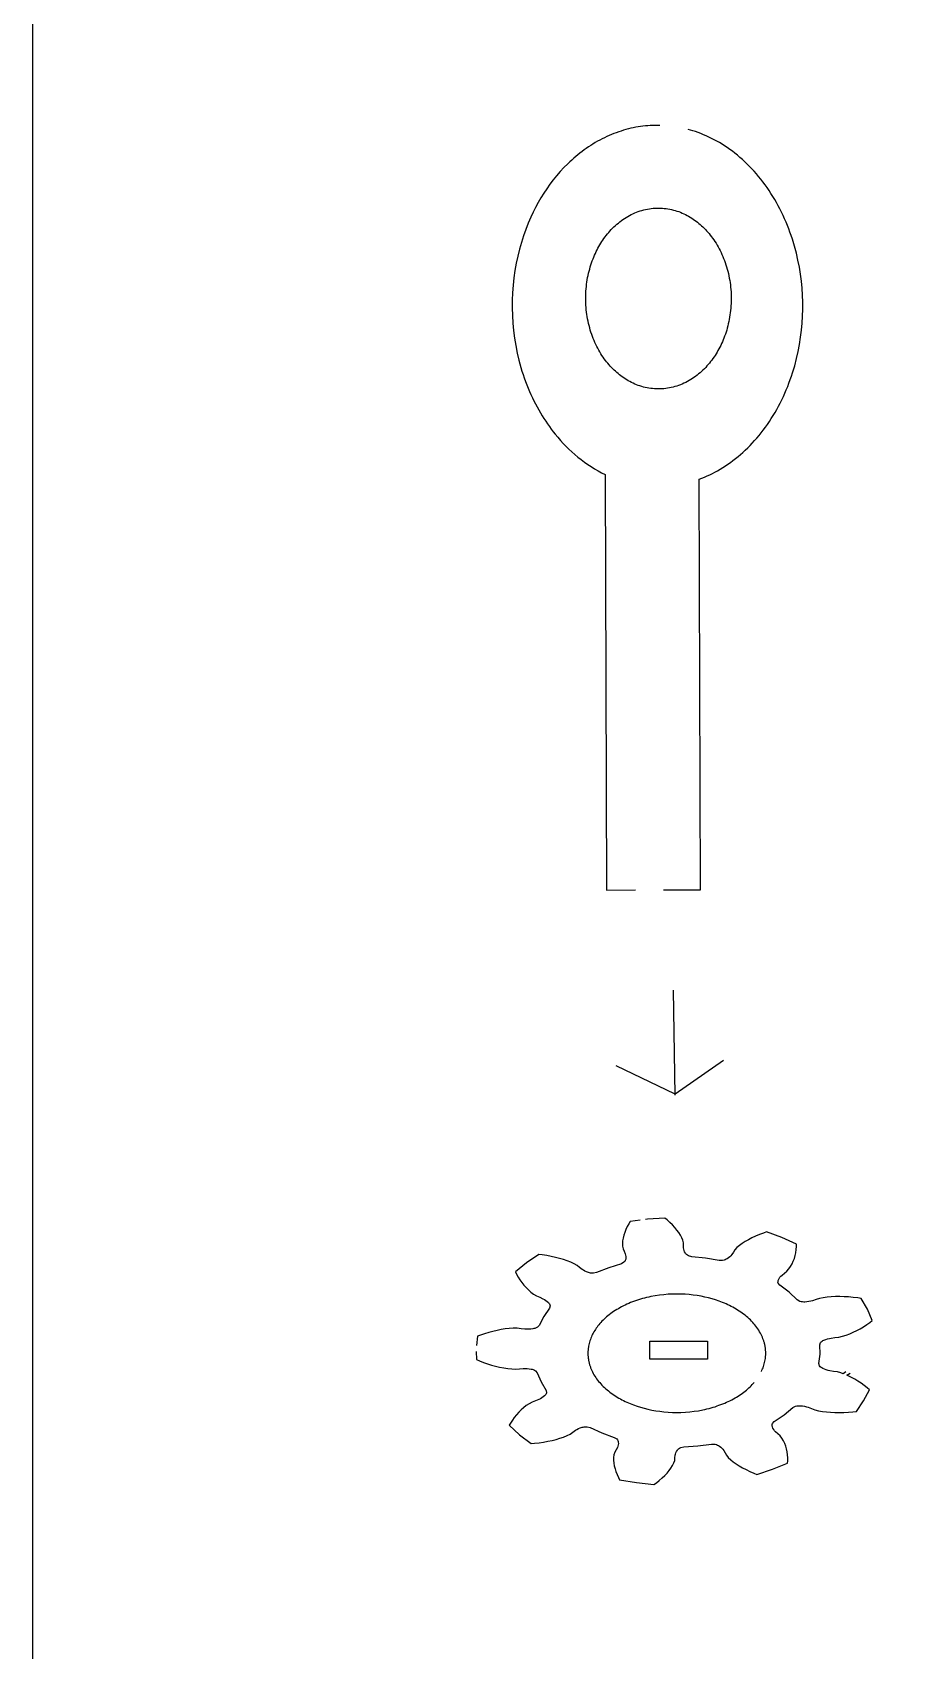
# Model space of a CAD drawing. Extents: x -15 to 185, y 0 to 200.
# Drawn here: x -14.62 to 3.69, y 84.4 to 117.95 of the extents above; entities that cross this region are included whole.
import ezdxf

# ---------------------------------------------------------------- set-up
doc = ezdxf.new("R2010")
doc.units = 0
doc.layers.add('A', color=7, linetype='CONTINUOUS')
doc.layers.add('DEFAULT', color=7, linetype='CONTINUOUS')

msp = doc.modelspace()

# ---------------------------------------------------------------- linework, layer by layer
at = {"layer": 'A'}
for p, q in [((1.065, 91.831), (0.872, 91.977)), ((1.234, 91.674), (1.065, 91.831)), ((1.287, 91.643), (1.234, 91.674)), ((1.317, 91.635), (1.287, 91.643)), ((1.344, 91.632), (1.317, 91.635)), ((1.368, 91.63), (1.344, 91.632)), ((1.391, 91.63), (1.368, 91.63)), ((1.435, 91.633), (1.391, 91.63)), ((1.476, 91.638), (1.435, 91.633)), ((1.515, 91.646), (1.476, 91.638)), ((1.553, 91.656), (1.515, 91.646)), ((1.624, 91.679), (1.553, 91.656)), ((1.695, 91.704), (1.624, 91.679)), ((1.773, 91.72), (1.695, 91.704)), ((1.854, 91.731), (1.773, 91.72)), ((1.939, 91.738), (1.854, 91.731)), ((2.026, 91.742), (1.939, 91.738)), ((2.115, 91.743), (2.026, 91.742)), ((2.205, 91.741), (2.115, 91.743)), ((2.298, 91.735), (2.205, 91.741)), ((2.392, 91.727), (2.298, 91.735)), ((2.487, 91.716), (2.392, 91.727)), ((2.559, 91.706), (2.487, 91.716)), ((2.689, 91.479), (2.559, 91.706)), ((2.789, 91.246), (2.689, 91.479)), ((2.741, 91.209), (2.789, 91.246)), ((2.017, 90.894), (2.096, 90.902)), ((2.096, 90.902), (2.173, 90.921)), ((2.173, 90.921), (2.248, 90.944)), ((2.248, 90.944), (2.322, 90.972)), ((2.322, 90.972), (2.395, 91.004)), ((2.395, 91.004), (2.467, 91.039)), ((2.467, 91.039), (2.538, 91.077)), ((2.538, 91.077), (2.607, 91.118)), ((2.607, 91.118), (2.675, 91.162)), ((2.675, 91.162), (2.741, 91.209)), ((1.7, 90.743), (1.715, 90.788)), ((1.707, 90.548), (1.7, 90.743)), ((1.715, 90.788), (1.732, 90.806)), ((1.732, 90.806), (1.75, 90.82)), ((1.75, 90.82), (1.768, 90.831)), ((1.768, 90.831), (1.787, 90.84)), ((1.787, 90.84), (1.824, 90.855)), ((1.824, 90.855), (1.862, 90.867)), ((1.862, 90.867), (1.9, 90.877)), ((1.9, 90.877), (1.939, 90.884)), ((1.939, 90.884), (2.017, 90.894)), ((1.685, 90.355), (1.707, 90.548)), ((1.695, 90.309), (1.685, 90.355)), ((1.711, 90.29), (1.695, 90.309)), ((1.728, 90.276), (1.711, 90.29)), ((1.745, 90.264), (1.728, 90.276)), ((1.763, 90.254), (1.745, 90.264)), ((1.799, 90.238), (1.763, 90.254)), ((1.836, 90.225), (1.799, 90.238)), ((1.873, 90.214), (1.836, 90.225)), ((1.911, 90.205), (1.873, 90.214)), ((1.989, 90.192), (1.911, 90.205)), ((2.066, 90.181), (1.989, 90.192)), ((2.141, 90.16), (2.066, 90.181)), ((2.183, 90.145), (2.141, 90.16)), ((2.287, 90.103), (2.265, 90.112)), ((2.357, 90.069), (2.287, 90.103)), ((2.426, 90.031), (2.357, 90.069)), ((2.493, 89.991), (2.426, 90.031)), ((2.559, 89.947), (2.493, 89.991)), ((2.623, 89.901), (2.559, 89.947)), ((2.685, 89.851), (2.623, 89.901)), ((2.463, 89.362), (2.611, 89.583)), ((2.611, 89.583), (2.73, 89.813)), ((2.73, 89.813), (2.685, 89.851)), ((0.756, 89.152), (0.96, 89.291)), ((0.96, 89.291), (1.143, 89.442)), ((1.143, 89.442), (1.198, 89.471)), ((1.198, 89.471), (1.228, 89.477)), ((1.228, 89.477), (1.255, 89.48)), ((1.255, 89.48), (1.28, 89.481)), ((1.28, 89.481), (1.303, 89.48)), ((1.303, 89.48), (1.346, 89.476)), ((1.346, 89.476), (1.387, 89.469)), ((1.387, 89.469), (1.425, 89.459)), ((1.425, 89.459), (1.462, 89.448)), ((1.462, 89.448), (1.532, 89.422)), ((1.532, 89.422), (1.6, 89.395)), ((1.6, 89.395), (1.676, 89.376)), ((1.676, 89.376), (1.757, 89.362)), ((1.757, 89.362), (1.841, 89.352)), ((1.841, 89.352), (1.927, 89.345)), ((1.927, 89.345), (2.016, 89.341)), ((2.016, 89.341), (2.107, 89.34)), ((2.107, 89.34), (2.2, 89.342)), ((2.2, 89.342), (2.294, 89.347)), ((2.294, 89.347), (2.39, 89.354)), ((2.39, 89.354), (2.463, 89.362)), ((0.713, 89.073), (0.714, 89.091)), ((0.714, 89.091), (0.72, 89.112)), ((0.72, 89.112), (0.756, 89.152))]:
    msp.add_line(p, q, dxfattribs=at)
at = {"layer": 'DEFAULT'}
for p, q in [((-1.336, 98.091), (-1.306, 95.915)), ((2.241, 90.186), (2.183, 90.145)), ((2.265, 90.112), (2.33, 90.158))]:
    msp.add_line(p, q, dxfattribs=at)
for points in [[(-14.624, 0), (185.376, 0), (185.376, 200), (-14.624, 200)], [(-2.536, 110.922), (-2.563, 110.947), (-2.59, 110.973), (-2.616, 111), (-2.642, 111.028), (-2.668, 111.057), (-2.693, 111.087), (-2.718, 111.117), (-2.743, 111.149), (-2.767, 111.182), (-2.79, 111.216), (-2.814, 111.25), (-2.836, 111.286), (-2.858, 111.323), (-2.88, 111.36), (-2.901, 111.398), (-2.921, 111.437), (-2.94, 111.477), (-2.959, 111.518), (-2.977, 111.559), (-2.995, 111.601), (-3.011, 111.644), (-3.027, 111.688), (-3.042, 111.732), (-3.056, 111.776), (-3.069, 111.822), (-3.081, 111.868), (-3.092, 111.914), (-3.102, 111.96), (-3.112, 112.007), (-3.12, 112.055), (-3.127, 112.102), (-3.134, 112.15), (-3.139, 112.198), (-3.144, 112.247), (-3.147, 112.295), (-3.149, 112.343), (-3.151, 112.392), (-3.151, 112.44), (-3.15, 112.488), (-3.149, 112.536), (-3.146, 112.584), (-3.143, 112.632), (-3.138, 112.679), (-3.133, 112.726), (-3.126, 112.772), (-3.119, 112.819), (-3.111, 112.864), (-3.102, 112.91), (-3.092, 112.954), (-3.081, 112.999), (-3.069, 113.042), (-3.057, 113.085), (-3.044, 113.127), (-3.03, 113.169), (-3.016, 113.21), (-3, 113.25), (-2.984, 113.29), (-2.968, 113.328), (-2.951, 113.366), (-2.933, 113.403), (-2.915, 113.439), (-2.897, 113.475), (-2.878, 113.509), (-2.858, 113.543), (-2.838, 113.576), (-2.817, 113.609), (-2.795, 113.642), (-2.773, 113.674), (-2.75, 113.706), (-2.726, 113.738), (-2.701, 113.769), (-2.675, 113.799), (-2.649, 113.829), (-2.622, 113.859), (-2.594, 113.887), (-2.565, 113.915), (-2.536, 113.943), (-2.506, 113.97), (-2.475, 113.995), (-2.444, 114.021), (-2.412, 114.045), (-2.379, 114.068), (-2.346, 114.09), (-2.312, 114.112), (-2.278, 114.132), (-2.243, 114.152), (-2.207, 114.17), (-2.171, 114.188), (-2.135, 114.204), (-2.098, 114.219), (-2.061, 114.233), (-2.023, 114.245), (-1.986, 114.257), (-1.947, 114.267), (-1.909, 114.276), (-1.871, 114.284), (-1.832, 114.291), (-1.793, 114.296), (-1.754, 114.3), (-1.715, 114.303), (-1.677, 114.305), (-1.638, 114.305), (-1.599, 114.304), (-1.56, 114.302), (-1.522, 114.299), (-1.484, 114.295), (-1.446, 114.289), (-1.408, 114.282), (-1.37, 114.274), (-1.333, 114.265), (-1.296, 114.254), (-1.26, 114.243), (-1.224, 114.231), (-1.188, 114.217), (-1.153, 114.203), (-1.119, 114.187), (-1.085, 114.171), (-1.051, 114.154), (-1.018, 114.136), (-0.986, 114.117), (-0.954, 114.097), (-0.923, 114.077), (-0.893, 114.055), (-0.863, 114.033), (-0.833, 114.011), (-0.805, 113.988), (-0.777, 113.964), (-0.75, 113.939), (-0.723, 113.914), (-0.697, 113.888), (-0.67, 113.861), (-0.644, 113.833), (-0.619, 113.804), (-0.593, 113.775), (-0.568, 113.744), (-0.544, 113.712), (-0.52, 113.679), (-0.496, 113.645), (-0.473, 113.611), (-0.45, 113.575), (-0.428, 113.539), (-0.407, 113.501), (-0.386, 113.463), (-0.365, 113.424), (-0.346, 113.384), (-0.327, 113.343), (-0.309, 113.302), (-0.292, 113.26), (-0.275, 113.217), (-0.26, 113.174), (-0.245, 113.129), (-0.231, 113.085), (-0.218, 113.039), (-0.205, 112.994), (-0.194, 112.947), (-0.184, 112.901), (-0.175, 112.854), (-0.166, 112.806), (-0.159, 112.759), (-0.152, 112.711), (-0.147, 112.663), (-0.143, 112.614), (-0.139, 112.566), (-0.137, 112.518), (-0.136, 112.469), (-0.135, 112.421), (-0.136, 112.373), (-0.137, 112.325), (-0.14, 112.277), (-0.144, 112.23), (-0.148, 112.182), (-0.154, 112.135), (-0.16, 112.089), (-0.167, 112.042), (-0.176, 111.997), (-0.185, 111.951), (-0.195, 111.907), (-0.205, 111.863), (-0.217, 111.819), (-0.229, 111.776), (-0.242, 111.734), (-0.256, 111.692), (-0.271, 111.651), (-0.286, 111.611), (-0.302, 111.572), (-0.318, 111.533), (-0.335, 111.495), (-0.353, 111.458), (-0.371, 111.422), (-0.39, 111.386), (-0.409, 111.352), (-0.428, 111.318), (-0.448, 111.285), (-0.469, 111.252), (-0.491, 111.219), (-0.513, 111.187), (-0.537, 111.155), (-0.561, 111.123), (-0.585, 111.092), (-0.611, 111.062), (-0.637, 111.032), (-0.664, 111.003), (-0.692, 110.974), (-0.721, 110.946), (-0.75, 110.918), (-0.78, 110.892), (-0.811, 110.866), (-0.842, 110.841), (-0.874, 110.816), (-0.907, 110.793), (-0.94, 110.771), (-0.974, 110.749), (-1.009, 110.729), (-1.044, 110.709), (-1.079, 110.691), (-1.115, 110.674), (-1.151, 110.657), (-1.188, 110.642), (-1.225, 110.628), (-1.263, 110.616), (-1.301, 110.604), (-1.339, 110.594), (-1.377, 110.585), (-1.416, 110.577), (-1.454, 110.57), (-1.493, 110.565), (-1.532, 110.561), (-1.571, 110.558), (-1.61, 110.556), (-1.649, 110.556), (-1.687, 110.557), (-1.726, 110.559), (-1.764, 110.562), (-1.803, 110.567), (-1.841, 110.572), (-1.879, 110.579), (-1.916, 110.587), (-1.953, 110.596), (-1.99, 110.607), (-2.026, 110.618), (-2.062, 110.63), (-2.098, 110.644), (-2.133, 110.658), (-2.168, 110.674), (-2.202, 110.69), (-2.235, 110.707), (-2.268, 110.725), (-2.3, 110.744), (-2.332, 110.764), (-2.363, 110.785), (-2.394, 110.806), (-2.424, 110.828), (-2.453, 110.85), (-2.481, 110.874), (-2.509, 110.897)], [(-0.629, 90.449), (-1.824, 90.449), (-1.824, 90.817), (-0.629, 90.817)]]:
    msp.add_lwpolyline(points, close=True, dxfattribs=at)
msp.add_lwpolyline([(-1.612, 116.02), (-1.662, 116.02), (-1.712, 116.02), (-1.762, 116.018), (-1.812, 116.016), (-1.863, 116.012), (-1.913, 116.008), (-1.964, 116.002), (-2.014, 115.995), (-2.065, 115.988), (-2.115, 115.979), (-2.166, 115.969), (-2.216, 115.958), (-2.267, 115.945), (-2.317, 115.932), (-2.368, 115.918), (-2.418, 115.902), (-2.468, 115.886), (-2.518, 115.868), (-2.567, 115.849), (-2.617, 115.83), (-2.666, 115.809), (-2.715, 115.787), (-2.763, 115.764), (-2.811, 115.74), (-2.859, 115.715), (-2.907, 115.689), (-2.954, 115.662), (-3.001, 115.633), (-3.047, 115.604), (-3.093, 115.574), (-3.139, 115.543), (-3.184, 115.511), (-3.228, 115.478), (-3.272, 115.445), (-3.315, 115.41), (-3.358, 115.374), (-3.401, 115.338), (-3.442, 115.301), (-3.484, 115.263), (-3.524, 115.224), (-3.603, 115.144), (-3.68, 115.061), (-3.754, 114.976), (-3.825, 114.888), (-3.893, 114.798), (-3.959, 114.705), (-4.021, 114.611), (-4.08, 114.515), (-4.137, 114.418), (-4.19, 114.319), (-4.241, 114.219), (-4.288, 114.119), (-4.342, 113.993), (-4.394, 113.863), (-4.441, 113.73), (-4.485, 113.592), (-4.525, 113.452), (-4.561, 113.308), (-4.592, 113.161), (-4.618, 113.011), (-4.64, 112.859), (-4.657, 112.706), (-4.668, 112.55), (-4.675, 112.394), (-4.676, 112.237), (-4.672, 112.079), (-4.662, 111.922), (-4.648, 111.765), (-4.627, 111.608), (-4.602, 111.454), (-4.571, 111.301), (-4.536, 111.15), (-4.495, 111.001), (-4.473, 110.928), (-4.45, 110.856), (-4.426, 110.784), (-4.4, 110.713), (-4.374, 110.643), (-4.346, 110.574), (-4.317, 110.506), (-4.288, 110.439), (-4.257, 110.373), (-4.226, 110.308), (-4.193, 110.245), (-4.16, 110.182), (-4.125, 110.12), (-4.09, 110.06), (-4.055, 110), (-4.018, 109.942), (-3.981, 109.885), (-3.943, 109.83), (-3.904, 109.775), (-3.865, 109.722), (-3.826, 109.67), (-3.785, 109.619, 0.111091), (-2.746, 108.781), (-2.718, 100.17), (-2.122, 100.172)], format="xyb", dxfattribs=at)
for points in [[(-1.538, 100.174), (-0.772, 100.176), (-0.799, 108.685), (-0.744, 108.706), (-0.69, 108.728), (-0.635, 108.752), (-0.58, 108.778), (-0.526, 108.804), (-0.472, 108.833), (-0.417, 108.862), (-0.363, 108.894), (-0.31, 108.926), (-0.256, 108.961), (-0.203, 108.996), (-0.15, 109.033), (-0.098, 109.072), (-0.046, 109.112), (0.006, 109.154), (0.057, 109.197), (0.107, 109.241), (0.157, 109.287), (0.207, 109.335), (0.255, 109.384), (0.303, 109.434), (0.35, 109.485), (0.397, 109.538), (0.442, 109.592), (0.487, 109.648), (0.531, 109.704), (0.574, 109.762), (0.616, 109.821), (0.657, 109.881), (0.697, 109.943), (0.736, 110.005), (0.774, 110.068), (0.81, 110.133), (0.846, 110.198), (0.881, 110.264), (0.914, 110.331), (0.946, 110.399), (0.978, 110.468), (1.007, 110.537), (1.036, 110.607), (1.063, 110.678), (1.09, 110.749), (1.115, 110.821), (1.138, 110.893), (1.182, 111.038), (1.22, 111.185), (1.253, 111.332), (1.281, 111.48), (1.305, 111.628), (1.323, 111.775), (1.336, 111.922), (1.345, 112.068), (1.349, 112.212), (1.348, 112.355), (1.344, 112.498), (1.334, 112.642), (1.32, 112.787), (1.302, 112.933), (1.278, 113.08), (1.249, 113.226), (1.216, 113.372), (1.177, 113.518), (1.133, 113.662), (1.11, 113.734), (1.084, 113.805), (1.058, 113.876), (1.031, 113.946), (1.002, 114.016), (0.972, 114.085), (0.941, 114.153), (0.908, 114.221), (0.875, 114.288), (0.84, 114.354), (0.804, 114.419), (0.767, 114.483), (0.729, 114.547), (0.69, 114.609), (0.65, 114.67), (0.608, 114.731), (0.566, 114.79), (0.523, 114.848), (0.479, 114.904), (0.434, 114.96), (0.388, 115.014), (0.341, 115.067), (0.294, 115.119), (0.245, 115.169), (0.196, 115.218), (0.147, 115.265), (0.096, 115.312), (0.045, 115.356), (-0.006, 115.4), (-0.058, 115.441), (-0.111, 115.482), (-0.164, 115.521), (-0.217, 115.558), (-0.271, 115.594), (-0.325, 115.628), (-0.379, 115.661), (-0.434, 115.692), (-0.489, 115.722), (-0.544, 115.75), (-0.599, 115.777), (-0.655, 115.802), (-0.71, 115.826), (-0.766, 115.849), (-0.821, 115.869), (-0.877, 115.889), (-0.932, 115.907), (-0.981, 115.922), (-1.03, 115.935)], [(-0.298, 96.636), (-1.3, 95.936), (-2.52, 96.525)], [(-2.021, 93.326), (-2.23, 93.299), (-2.257, 93.254), (-2.29, 93.193), (-2.319, 93.133), (-2.343, 93.073), (-2.362, 93.014), (-2.377, 92.956), (-2.386, 92.898), (-2.39, 92.841), (-2.387, 92.786), (-2.377, 92.732), (-2.353, 92.682), (-2.331, 92.631), (-2.323, 92.604), (-2.318, 92.577), (-2.317, 92.549), (-2.321, 92.52), (-2.325, 92.505), (-2.331, 92.489), (-2.342, 92.473), (-2.358, 92.454), (-2.412, 92.425), (-2.675, 92.341), (-2.925, 92.24), (-2.991, 92.226), (-3.023, 92.227), (-3.05, 92.23), (-3.073, 92.235), (-3.095, 92.241), (-3.133, 92.255), (-3.168, 92.271), (-3.199, 92.288), (-3.228, 92.307), (-3.28, 92.347), (-3.33, 92.388), (-3.392, 92.424), (-3.461, 92.455), (-3.534, 92.484), (-3.612, 92.51), (-3.693, 92.534), (-3.778, 92.556), (-3.866, 92.575), (-3.957, 92.592), (-4.051, 92.607), (-4.124, 92.616), (-4.377, 92.442), (-4.606, 92.254), (-4.584, 92.207), (-4.551, 92.147), (-4.515, 92.088), (-4.475, 92.032), (-4.433, 91.979), (-4.388, 91.928), (-4.339, 91.88), (-4.287, 91.835), (-4.232, 91.793), (-4.172, 91.756), (-4.105, 91.728), (-4.038, 91.698), (-4.007, 91.681), (-3.977, 91.663), (-3.95, 91.642), (-3.924, 91.618), (-3.913, 91.605), (-3.903, 91.59), (-3.894, 91.573), (-3.889, 91.551), (-3.903, 91.506), (-4.023, 91.329), (-4.117, 91.145), (-4.153, 91.106), (-4.179, 91.093), (-4.203, 91.084), (-4.226, 91.078), (-4.248, 91.073), (-4.291, 91.067), (-4.332, 91.065), (-4.373, 91.065), (-4.413, 91.067), (-4.492, 91.075), (-4.57, 91.085), (-4.652, 91.086), (-4.735, 91.081), (-4.819, 91.071), (-4.904, 91.058), (-4.989, 91.042), (-5.075, 91.022), (-5.161, 90.999), (-5.247, 90.973), (-5.334, 90.944), (-5.398, 90.92), (-5.419, 90.726)], [(2.183, 90.145), (2.141, 90.16), (2.066, 90.181), (1.989, 90.192), (1.911, 90.205), (1.873, 90.214), (1.836, 90.225), (1.799, 90.238), (1.763, 90.254), (1.745, 90.264), (1.728, 90.276), (1.711, 90.29), (1.695, 90.309), (1.685, 90.355), (1.707, 90.548), (1.7, 90.743), (1.715, 90.788), (1.732, 90.806), (1.75, 90.82), (1.768, 90.831), (1.787, 90.84), (1.824, 90.855), (1.862, 90.867), (1.9, 90.877), (1.939, 90.884), (2.017, 90.894), (2.096, 90.902), (2.173, 90.921), (2.248, 90.944), (2.322, 90.972), (2.395, 91.004), (2.467, 91.039), (2.538, 91.077), (2.607, 91.118), (2.675, 91.162), (2.741, 91.209), (2.789, 91.246), (2.689, 91.479), (2.559, 91.706), (2.487, 91.716), (2.392, 91.727), (2.298, 91.735), (2.205, 91.741), (2.115, 91.743), (2.026, 91.742), (1.939, 91.738), (1.854, 91.731), (1.773, 91.72), (1.695, 91.704), (1.624, 91.679), (1.553, 91.656), (1.515, 91.646), (1.476, 91.638), (1.435, 91.633), (1.391, 91.63), (1.368, 91.63), (1.344, 91.632), (1.317, 91.635), (1.287, 91.643), (1.234, 91.674), (1.065, 91.831), (0.872, 91.977), (0.84, 92.018), (0.835, 92.04), (0.836, 92.058), (0.839, 92.074), (0.844, 92.089), (0.858, 92.117), (0.876, 92.142), (0.896, 92.166), (0.919, 92.188), (0.969, 92.229), (1.021, 92.269), (1.062, 92.316), (1.097, 92.366), (1.127, 92.419), (1.153, 92.475), (1.174, 92.532), (1.191, 92.592), (1.204, 92.653), (1.213, 92.716), (1.219, 92.78), (1.22, 92.829), (0.918, 92.965), (0.6, 93.083), (0.535, 93.06), (0.451, 93.027), (0.371, 92.994), (0.295, 92.958), (0.224, 92.921), (0.156, 92.882), (0.093, 92.842), (0.036, 92.8), (-0.016, 92.757), (-0.06, 92.711), (-0.09, 92.662), (-0.123, 92.614), (-0.142, 92.59), (-0.165, 92.568), (-0.191, 92.546), (-0.221, 92.525), (-0.239, 92.515), (-0.259, 92.506), (-0.283, 92.497), (-0.314, 92.49), (-0.384, 92.491), (-0.666, 92.539), (-0.954, 92.569), (-1.019, 92.586), (-1.043, 92.601), (-1.06, 92.615), (-1.073, 92.629), (-1.084, 92.642), (-1.1, 92.67), (-1.111, 92.696), (-1.118, 92.723), (-1.122, 92.75), (-1.123, 92.803), (-1.122, 92.856), (-1.136, 92.909), (-1.157, 92.963), (-1.186, 93.017), (-1.22, 93.07), (-1.259, 93.123), (-1.303, 93.176), (-1.352, 93.228), (-1.406, 93.28), (-1.464, 93.332), (-1.51, 93.37), (-1.872, 93.345), (-1.915, 93.34)], [(0.491, 90.191), (0.503, 90.217), (0.514, 90.242), (0.525, 90.269), (0.534, 90.295), (0.543, 90.322), (0.551, 90.349), (0.558, 90.376), (0.564, 90.404), (0.569, 90.432), (0.573, 90.46), (0.577, 90.489), (0.578, 90.503), (0.579, 90.517), (0.58, 90.532), (0.58, 90.546), (0.581, 90.561), (0.581, 90.575), (0.58, 90.59), (0.58, 90.605), (0.579, 90.619), (0.578, 90.634), (0.577, 90.649), (0.575, 90.663), (0.573, 90.678), (0.571, 90.693), (0.569, 90.708), (0.566, 90.723), (0.563, 90.737), (0.56, 90.752), (0.556, 90.767), (0.553, 90.782), (0.548, 90.797), (0.544, 90.811), (0.54, 90.826), (0.535, 90.841), (0.524, 90.87), (0.512, 90.9), (0.499, 90.929), (0.485, 90.958), (0.47, 90.987), (0.454, 91.015), (0.437, 91.044), (0.418, 91.072), (0.399, 91.1), (0.379, 91.127), (0.357, 91.154), (0.335, 91.181), (0.311, 91.207), (0.287, 91.233), (0.262, 91.258), (0.236, 91.283), (0.209, 91.308), (0.181, 91.332), (0.152, 91.355), (0.123, 91.378), (0.093, 91.4), (0.062, 91.422), (0.03, 91.443), (-0.002, 91.464), (-0.035, 91.484), (-0.068, 91.503), (-0.102, 91.522), (-0.136, 91.54), (-0.171, 91.557), (-0.206, 91.574), (-0.241, 91.59), (-0.277, 91.606), (-0.313, 91.62), (-0.349, 91.634), (-0.386, 91.648), (-0.459, 91.673), (-0.533, 91.696), (-0.608, 91.716), (-0.683, 91.733), (-0.761, 91.749), (-0.841, 91.763), (-0.923, 91.775), (-1.007, 91.784), (-1.092, 91.79), (-1.179, 91.794), (-1.267, 91.796), (-1.356, 91.794), (-1.445, 91.79), (-1.535, 91.782), (-1.624, 91.772), (-1.713, 91.758), (-1.802, 91.742), (-1.845, 91.733), (-1.889, 91.723), (-1.932, 91.712), (-1.974, 91.7), (-2.017, 91.688), (-2.058, 91.675), (-2.1, 91.662), (-2.14, 91.647), (-2.18, 91.633), (-2.22, 91.617), (-2.258, 91.601), (-2.296, 91.584), (-2.334, 91.567), (-2.37, 91.549), (-2.406, 91.531), (-2.441, 91.512), (-2.475, 91.492), (-2.509, 91.472), (-2.541, 91.452), (-2.573, 91.431), (-2.603, 91.41), (-2.633, 91.389), (-2.662, 91.367), (-2.69, 91.345), (-2.717, 91.322), (-2.743, 91.299), (-2.768, 91.276), (-2.792, 91.253), (-2.815, 91.23), (-2.837, 91.206), (-2.858, 91.182), (-2.878, 91.158), (-2.897, 91.135), (-2.916, 91.11), (-2.933, 91.086), (-2.949, 91.062), (-2.965, 91.038), (-2.98, 91.013), (-2.994, 90.988), (-3.008, 90.962), (-3.021, 90.936), (-3.032, 90.91), (-3.044, 90.883), (-3.054, 90.856), (-3.063, 90.828), (-3.072, 90.8), (-3.079, 90.772), (-3.086, 90.744), (-3.092, 90.715), (-3.094, 90.701), (-3.097, 90.686), (-3.099, 90.672), (-3.1, 90.657), (-3.102, 90.642), (-3.103, 90.628), (-3.104, 90.613), (-3.104, 90.598), (-3.105, 90.583), (-3.105, 90.569), (-3.105, 90.554), (-3.104, 90.539), (-3.104, 90.524), (-3.103, 90.509), (-3.102, 90.494), (-3.1, 90.479), (-3.098, 90.464), (-3.096, 90.449), (-3.094, 90.434), (-3.091, 90.419), (-3.088, 90.404), (-3.085, 90.389), (-3.082, 90.374), (-3.078, 90.359), (-3.074, 90.344), (-3.07, 90.329), (-3.065, 90.314), (-3.06, 90.299), (-3.055, 90.284), (-3.049, 90.269), (-3.038, 90.24), (-3.025, 90.211), (-3.011, 90.181), (-2.996, 90.152), (-2.98, 90.124), (-2.962, 90.095), (-2.944, 90.067), (-2.925, 90.039), (-2.905, 90.012), (-2.883, 89.985), (-2.861, 89.959), (-2.838, 89.932), (-2.814, 89.907), (-2.789, 89.881), (-2.763, 89.857), (-2.736, 89.832), (-2.709, 89.809), (-2.681, 89.786), (-2.652, 89.763), (-2.623, 89.741), (-2.592, 89.72), (-2.562, 89.699), (-2.53, 89.678), (-2.499, 89.659), (-2.466, 89.64), (-2.433, 89.621), (-2.4, 89.604), (-2.367, 89.586), (-2.333, 89.57), (-2.298, 89.554), (-2.264, 89.539), (-2.229, 89.524), (-2.159, 89.497), (-2.088, 89.472), (-2.016, 89.449), (-1.941, 89.428), (-1.863, 89.409), (-1.783, 89.392), (-1.701, 89.377), (-1.617, 89.365), (-1.531, 89.355), (-1.444, 89.348), (-1.355, 89.343), (-1.266, 89.342), (-1.176, 89.343), (-1.085, 89.347), (-0.994, 89.355), (-0.904, 89.365), (-0.814, 89.378), (-0.726, 89.395), (-0.682, 89.404), (-0.638, 89.414), (-0.595, 89.425), (-0.553, 89.436), (-0.511, 89.448), (-0.469, 89.461), (-0.428, 89.475), (-0.388, 89.489), (-0.348, 89.503), (-0.309, 89.519), (-0.27, 89.534), (-0.233, 89.551), (-0.196, 89.568), (-0.16, 89.585), (-0.124, 89.604), (-0.09, 89.622), (-0.056, 89.641), (-0.023, 89.66), (0.009, 89.68), (0.04, 89.7), (0.07, 89.721), (0.099, 89.742), (0.128, 89.763), (0.155, 89.784), (0.182, 89.806), (0.207, 89.828), (0.232, 89.85), (0.256, 89.873), (0.278, 89.895), (0.3, 89.918), (0.321, 89.941), (0.341, 89.964)], [(-5.422, 90.607), (-5.418, 90.436), (-5.356, 90.41), (-5.272, 90.378), (-5.188, 90.348), (-5.104, 90.322), (-5.02, 90.299), (-4.936, 90.28), (-4.852, 90.264), (-4.769, 90.251), (-4.686, 90.243), (-4.605, 90.241), (-4.526, 90.248), (-4.447, 90.253), (-4.407, 90.254), (-4.366, 90.252), (-4.324, 90.248), (-4.282, 90.241), (-4.26, 90.236), (-4.238, 90.229), (-4.215, 90.219), (-4.19, 90.205), (-4.157, 90.164), (-4.078, 89.977), (-3.973, 89.796), (-3.963, 89.751), (-3.97, 89.729), (-3.98, 89.712), (-3.991, 89.698), (-4.004, 89.685), (-4.031, 89.662), (-4.06, 89.642), (-4.092, 89.625), (-4.124, 89.609), (-4.193, 89.582), (-4.262, 89.556), (-4.325, 89.521), (-4.384, 89.482), (-4.439, 89.439), (-4.492, 89.393), (-4.541, 89.344), (-4.588, 89.292), (-4.632, 89.237), (-4.672, 89.18), (-4.71, 89.121), (-4.737, 89.075), (-4.523, 88.879), (-4.285, 88.696), (-4.212, 88.703), (-4.116, 88.714), (-4.024, 88.727), (-3.934, 88.743), (-3.848, 88.762), (-3.765, 88.783), (-3.685, 88.806), (-3.609, 88.832), (-3.538, 88.862), (-3.474, 88.894), (-3.42, 88.934), (-3.365, 88.972), (-3.334, 88.989), (-3.301, 89.006), (-3.266, 89.02), (-3.226, 89.033), (-3.204, 89.038), (-3.181, 89.042), (-3.154, 89.045), (-3.121, 89.044), (-3.056, 89.028), (-2.816, 88.918), (-2.56, 88.825), (-2.508, 88.794), (-2.493, 88.774), (-2.485, 88.757), (-2.479, 88.741), (-2.476, 88.726), (-2.475, 88.697), (-2.479, 88.669), (-2.486, 88.642), (-2.495, 88.616), (-2.522, 88.566), (-2.55, 88.517), (-2.565, 88.463), (-2.572, 88.408), (-2.573, 88.351), (-2.568, 88.293), (-2.558, 88.234), (-2.544, 88.175), (-2.525, 88.114), (-2.501, 88.053), (-2.473, 87.992), (-2.449, 87.945), (-2.096, 87.886), (-1.737, 87.848), (-1.687, 87.884), (-1.625, 87.934), (-1.567, 87.984), (-1.514, 88.034), (-1.466, 88.085), (-1.422, 88.137), (-1.384, 88.189), (-1.351, 88.242), (-1.325, 88.294), (-1.307, 88.347), (-1.304, 88.4), (-1.298, 88.453), (-1.292, 88.48), (-1.283, 88.506), (-1.27, 88.533), (-1.251, 88.559), (-1.24, 88.572), (-1.225, 88.586), (-1.207, 88.599), (-1.182, 88.613), (-1.116, 88.628), (-0.826, 88.647), (-0.54, 88.685), (-0.47, 88.683), (-0.44, 88.675), (-0.417, 88.666), (-0.398, 88.656), (-0.38, 88.645), (-0.352, 88.623), (-0.327, 88.6), (-0.307, 88.577), (-0.289, 88.553), (-0.261, 88.503), (-0.235, 88.453), (-0.195, 88.406), (-0.146, 88.361), (-0.092, 88.317), (-0.033, 88.274), (0.031, 88.233), (0.1, 88.194), (0.173, 88.156), (0.25, 88.119), (0.331, 88.084), (0.394, 88.058), (0.721, 88.164), (1.034, 88.289), (1.036, 88.338), (1.036, 88.402), (1.032, 88.465), (1.024, 88.527), (1.012, 88.587), (0.995, 88.645), (0.974, 88.701), (0.949, 88.756), (0.918, 88.807), (0.881, 88.855), (0.832, 88.897), (0.785, 88.94), (0.765, 88.963), (0.746, 88.987), (0.731, 89.013), (0.719, 89.041), (0.715, 89.057), (0.713, 89.073), (0.714, 89.091), (0.72, 89.112), (0.756, 89.152), (0.96, 89.291), (1.143, 89.442), (1.198, 89.471), (1.228, 89.477), (1.255, 89.48), (1.28, 89.481), (1.303, 89.48), (1.346, 89.476), (1.387, 89.469), (1.425, 89.459), (1.462, 89.448), (1.532, 89.422), (1.6, 89.395), (1.676, 89.376), (1.757, 89.362), (1.841, 89.352), (1.927, 89.345), (2.016, 89.341), (2.107, 89.34), (2.2, 89.342), (2.294, 89.347), (2.39, 89.354), (2.463, 89.362), (2.611, 89.583), (2.73, 89.813), (2.685, 89.851), (2.623, 89.901), (2.559, 89.947), (2.493, 89.991), (2.426, 90.031), (2.357, 90.069), (2.287, 90.103), (2.265, 90.112)]]:
    msp.add_lwpolyline(points, dxfattribs=at)

doc.saveas('drawing.dxf')
